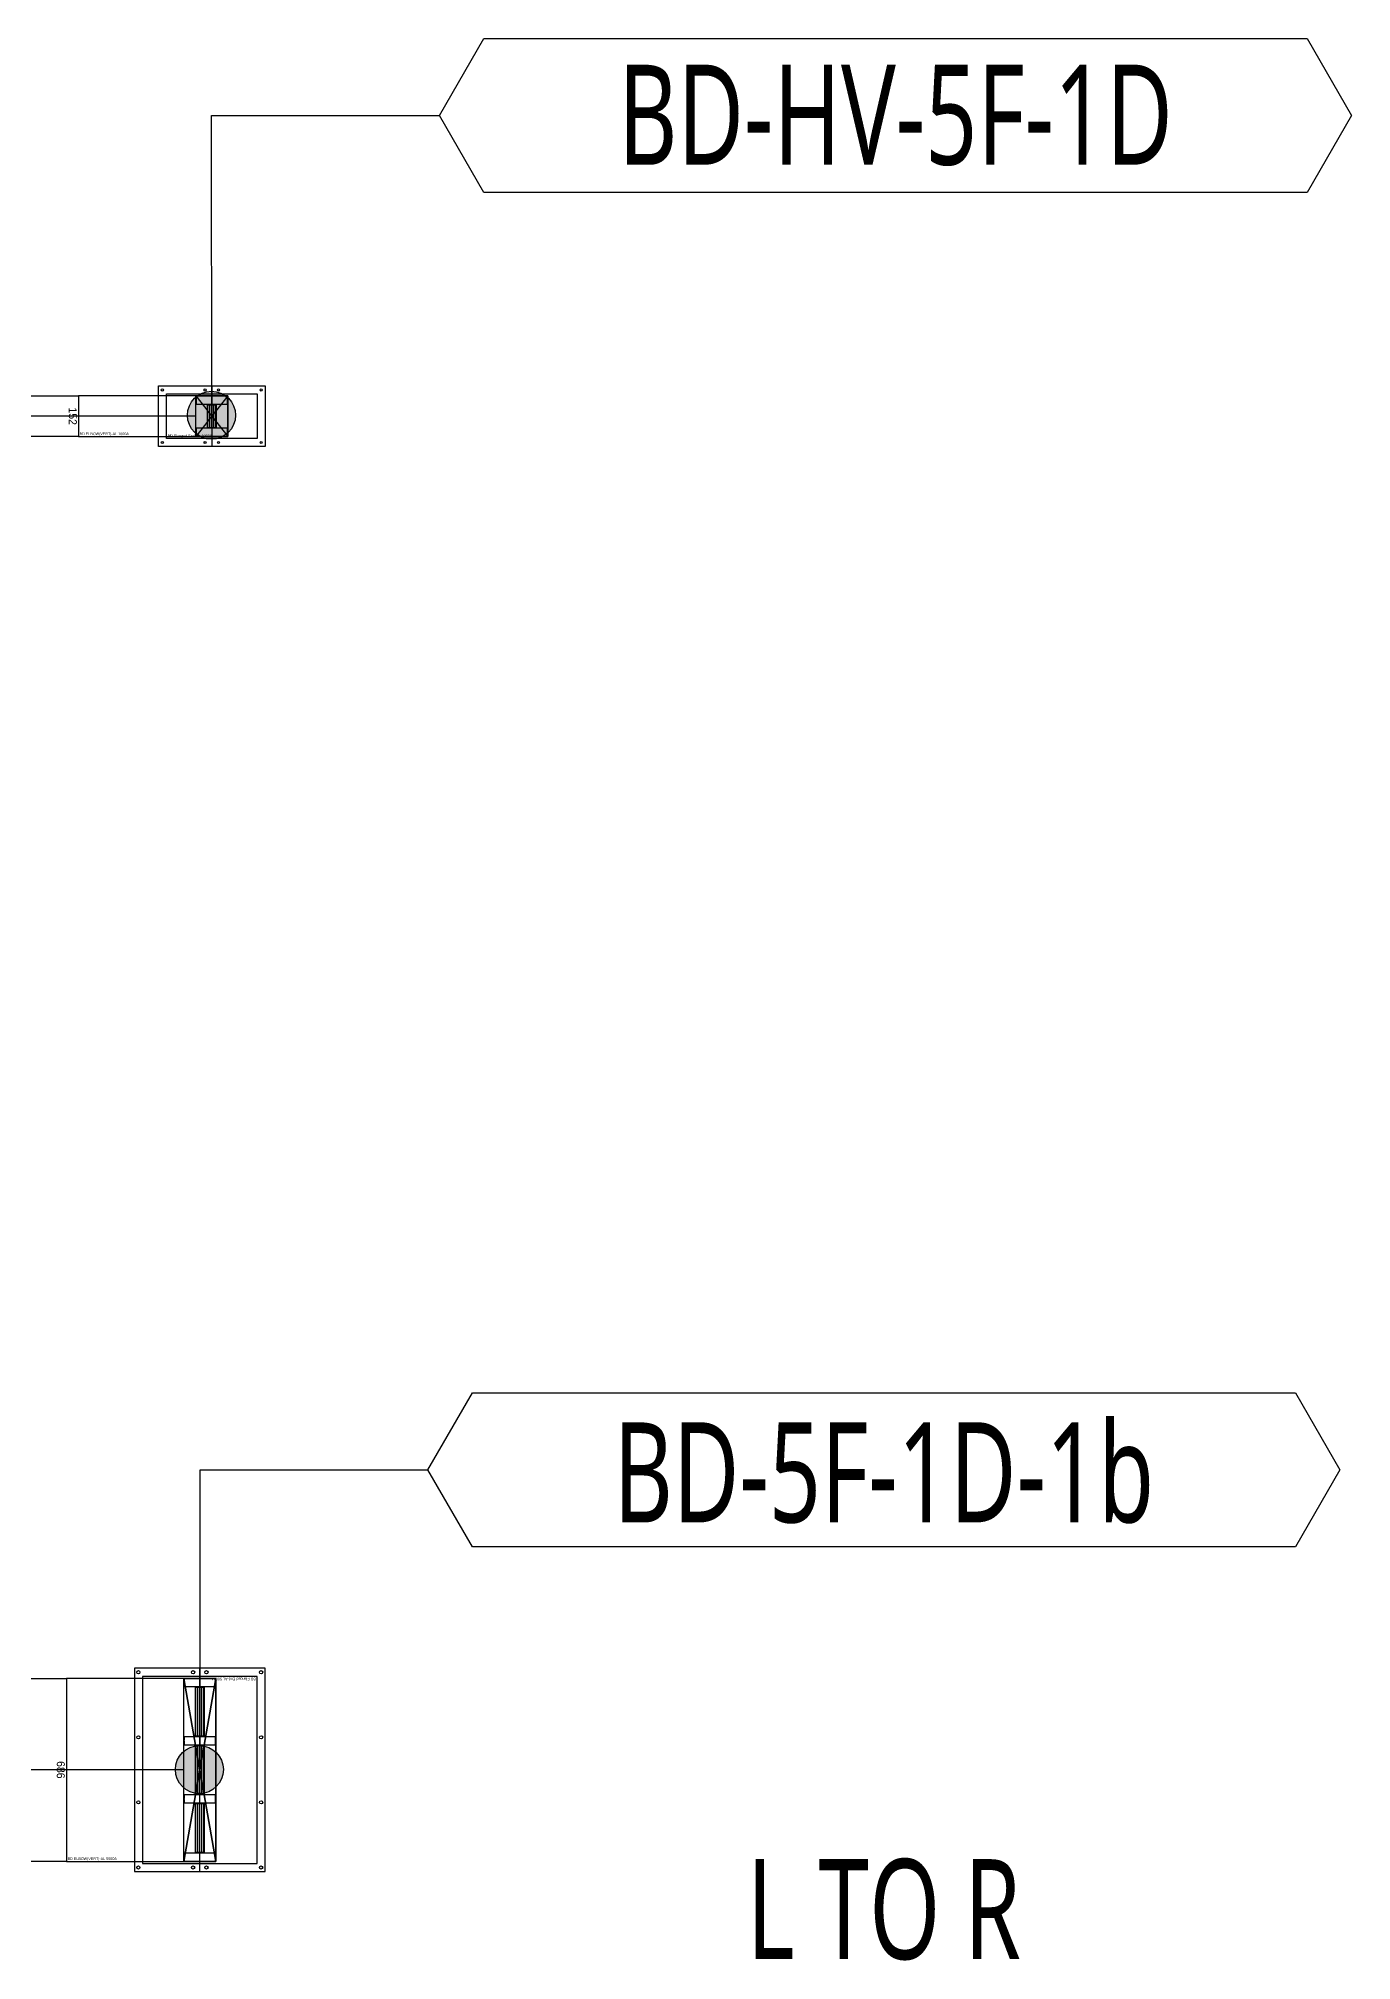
# Model space of a CAD drawing. Header units: millimetres. Extents: x 84228 to 374549, y -351975 to 847575.
# Drawn here: x 150504 to 155426, y 492740 to 499946 of the extents above; entities that cross this region are included whole.
import ezdxf
from ezdxf.enums import TextEntityAlignment as Align

# ---------------------------------------------------------------- set-up
doc = ezdxf.new("R2010")
doc.units = ezdxf.units.MM
doc.header["$LTSCALE"] = 150
doc.layers.get('Defpoints').update_dxf_attribs({"color": 150})
for name, color, linetype in [('-----27 Bus Duct_HV_IT BACK UP B', 3, 'Continuous'), ('-----27 Bus Duct_LV_380-220V_IT BACK UP', 2, 'Continuous'), ('-----99 Cable Schedule', 2, 'Continuous')]:
    doc.layers.add(name, color=color, linetype=linetype)
doc.styles.add('DH', font='malgun.ttf')
doc.styles.add('ELEC', font='Dotum.ttf')
doc.styles.get("Standard").update_dxf_attribs({"font": 'Dotum.ttf'})
doc.dimstyles.new('전기통신참고용-치수', dxfattribs={"dimscale": 15, "dimtxt": 2, "dimasz": 0, "dimexe": 0, "dimexo": 0, "dimgap": 0.4, "dimtad": 4, "dimdec": 0, "dimzin": 0, "dimdsep": 46, "dimtxsty": 'Standard', "dimblk": 'NONE', "dimcen": 0, "dimse1": 1, "dimse2": 1, "dimsd1": 1, "dimsd2": 1, "dimclrd": 8, "dimclre": 8, "dimclrt": 8, "dimadec": 0, "dimazin": 0, "dimtfac": 1, "dimtdec": 0, "dimtix": 1, "dimtmove": 2, "dimatfit": 0, "dimldrblk": 'NONE', "dimfxl": 2, "dimtolj": 1, "dimtzin": 0, "dimarcsym": 0})

# ---------------------------------------------------------------- blocks, each defined once
blk = doc.blocks.new('*U79')
at = {"color": 0}
blk.add_line((0, 381.5), (0, -381.5), dxfattribs=at)
at = {"color": 1}
for p, q in [((60, 343), (-60, -343)), ((-60, 343), (60, -343))]:
    blk.add_line(p, q, dxfattribs=at)
at = {"color": 0}
for points in [[(-245, -381.5), (245, -381.5), (245, 381.5), (-245, 381.5)], [(-215, -350.5), (215, -350.5), (215, 350.5), (-215, 350.5)]]:
    blk.add_lwpolyline(points, close=True, dxfattribs=at)
at = {"color": 1}
blk.add_lwpolyline([(60, -343), (-60, -343), (-60, 343), (60, 343)], close=True, dxfattribs=at)
for points in [[(-60, 123, -0.4142136), (-58, 125), (-17.2, 125, 0.4142136), (-16.2, 126), (-16.2, 310, 0.4142136), (-17.2, 311), (-58, 311, -0.4142136), (-60, 313), (-60, 343, -0.4142136), (-59, 342), (-59, 313, 0.4142136), (-58, 312), (58, 312, 0.4142136), (59, 313), (59, 342, -0.4142136), (60, 343), (60, 313, -0.4142136), (58, 311), (17.2, 311, 0.4142136), (16.2, 310), (16.2, 126, 0.4142136), (17.2, 125), (58, 125, -0.4142136), (60, 123), (60, 111, -0.4142136), (59, 112), (59, 123, 0.4142136), (58, 124), (-58, 124, 0.4142136), (-59, 123), (-59, 112, -0.4142136), (-60, 111), (-60, 111), (-60, 111), (-60, 111)], [(-15.2, 126), (-15.2, 310, -0.4142136), (-14.2, 311), (14.2, 311, -0.4142136), (15.2, 310), (15.2, 126, -0.4142136), (14.2, 125), (-14.2, 125, -0.4142136)], [(-14.2, 127), (-14.2, 309, -0.4142136), (-13.2, 310), (-8.85, 310, -0.4142136), (-7.85, 309), (-7.85, 127, -0.4142136), (-8.85, 126), (-13.2, 126, -0.4142136)], [(-6.85, 127), (-6.85, 309, -0.4142136), (-5.85, 310), (-1.5, 310, -0.4142136), (-0.5, 309), (-0.5, 127, -0.4142136), (-1.5, 126), (-5.85, 126, -0.4142136)], [(0.5, 127), (0.5, 309, -0.4142136), (1.5, 310), (5.85, 310, -0.4142136), (6.85, 309), (6.85, 127, -0.4142136), (5.85, 126), (1.5, 126, -0.4142136)], [(7.85, 127), (7.85, 309, -0.4142136), (8.85, 310), (13.2, 310, -0.4142136), (14.2, 309), (14.2, 127, -0.4142136), (13.2, 126), (8.85, 126, -0.4142136)], [(-60, -95, -0.4142136), (-58, -93), (-17.2, -93, 0.4142136), (-16.2, -92), (-16.2, 92, 0.4142136), (-17.2, 93), (-58, 93, -0.4142136), (-60, 95), (-60, 109, -0.4142136), (-59, 108), (-59, 95, 0.4142136), (-58, 94), (58, 94, 0.4142136), (59, 95), (59, 108, -0.4142136), (60, 109), (60, 95, -0.4142136), (58, 93), (17.2, 93, 0.4142136), (16.2, 92), (16.2, -92, 0.4142136), (17.2, -93), (58, -93, -0.4142136), (60, -95), (60, -108, -0.4142136), (59, -107), (59, -95, 0.4142136), (58, -94), (-58, -94, 0.4142136), (-59, -95), (-59, -107, -0.4142136), (-60, -108), (-60, -108), (-60, -108), (-60, -108)], [(-15.2, -92), (-15.2, 92, -0.4142136), (-14.2, 93), (14.2, 93, -0.4142136), (15.2, 92), (15.2, -92, -0.4142136), (14.2, -93), (-14.2, -93, -0.4142136)], [(-14.2, -91), (-14.2, 91, -0.4142136), (-13.2, 92), (-8.85, 92, -0.4142136), (-7.85, 91), (-7.85, -91, -0.4142136), (-8.85, -92), (-13.2, -92, -0.4142136)], [(-6.85, -91), (-6.85, 91, -0.4142136), (-5.85, 92), (-1.5, 92, -0.4142136), (-0.5, 91), (-0.5, -91, -0.4142136), (-1.5, -92), (-5.85, -92, -0.4142136)], [(0.5, -91), (0.5, 91, -0.4142136), (1.5, 92), (5.85, 92, -0.4142136), (6.85, 91), (6.85, -91, -0.4142136), (5.85, -92), (1.5, -92, -0.4142136)], [(7.85, -91), (7.85, 91, -0.4142136), (8.85, 92), (13.2, 92, -0.4142136), (14.2, 91), (14.2, -91, -0.4142136), (13.2, -92), (8.85, -92, -0.4142136)], [(-60, -313, -0.4142136), (-58, -311), (-17.2, -311, 0.4142136), (-16.2, -310), (-16.2, -126, 0.4142136), (-17.2, -125), (-58, -125, -0.4142136), (-60, -123), (-60, -110, -0.4142136), (-59, -111), (-59, -123, 0.4142136), (-58, -124), (58, -124, 0.4142136), (59, -123), (59, -111, -0.4142136), (60, -110), (60, -123, -0.4142136), (58, -125), (17.2, -125, 0.4142136), (16.2, -126), (16.2, -310, 0.4142136), (17.2, -311), (58, -311, -0.4142136), (60, -313), (60, -343, -0.4142136), (59, -342), (59, -313, 0.4142136), (58, -312), (-58, -312, 0.4142136), (-59, -313), (-59, -342, -0.4142136), (-60, -343), (-60, -343), (-60, -343), (-60, -343)], [(-15.2, -310), (-15.2, -126, -0.4142136), (-14.2, -125), (14.2, -125, -0.4142136), (15.2, -126), (15.2, -310, -0.4142136), (14.2, -311), (-14.2, -311, -0.4142136)], [(-14.2, -309), (-14.2, -127, -0.4142136), (-13.2, -126), (-8.85, -126, -0.4142136), (-7.85, -127), (-7.85, -309, -0.4142136), (-8.85, -310), (-13.2, -310, -0.4142136)], [(-6.85, -309), (-6.85, -127, -0.4142136), (-5.85, -126), (-1.5, -126, -0.4142136), (-0.5, -127), (-0.5, -309, -0.4142136), (-1.5, -310), (-5.85, -310, -0.4142136)], [(0.5, -309), (0.5, -127, -0.4142136), (1.5, -126), (5.85, -126, -0.4142136), (6.85, -127), (6.85, -309, -0.4142136), (5.85, -310), (1.5, -310, -0.4142136)], [(7.85, -309), (7.85, -127, -0.4142136), (8.85, -126), (13.2, -126, -0.4142136), (14.2, -127), (14.2, -309, -0.4142136), (13.2, -310), (8.85, -310, -0.4142136)]]:
    blk.add_lwpolyline(points, format="xyb", close=True, dxfattribs=at)
at = {"color": 0}
for centre in [(-230, 366), (-25, 366), (25, 366), (230, 366), (-230, 122), (230, 122), (-230, -122), (230, -122), (-230, -366), (-25, -366), (25, -366), (230, -366)]:
    blk.add_circle(centre, 6, dxfattribs=at)
at = {"color": 0, "style": 'ELEC'}
blk.add_text('BD Flanged End-AL 5000A', height=10, dxfattribs=at).set_placement((-210, -340.5), align=Align.MIDDLE_LEFT)
blk = doc.blocks.new('*U69')
at = {"color": 1}
for p, q in [((340, 343), (220, -343)), ((220, 343), (340, -343))]:
    blk.add_line(p, q, dxfattribs=at)
at = {"color": 0}
blk.add_lwpolyline([(-220, -343), (220, -343), (220, 343), (-220, 343)], close=True, dxfattribs=at)
blk.add_lwpolyline([(220, -343), (340, -343), (340, 343), (220, 343)], dxfattribs=at)
at = {"color": 1}
for points in [[(220, 123, -0.4142136), (222, 125), (262.8, 125, 0.4142136), (263.8, 126), (263.8, 310, 0.4142136), (262.8, 311), (222, 311, -0.4142136), (220, 313), (220, 343, -0.4142136), (221, 342), (221, 313, 0.4142136), (222, 312), (338, 312, 0.4142136), (339, 313), (339, 342, -0.4142136), (340, 343), (340, 313, -0.4142136), (338, 311), (297.2, 311, 0.4142136), (296.2, 310), (296.2, 126, 0.4142136), (297.2, 125), (338, 125, -0.4142136), (340, 123), (340, 111, -0.4142136), (339, 112), (339, 123, 0.4142136), (338, 124), (222, 124, 0.4142136), (221, 123), (221, 112, -0.4142136), (220, 111), (220, 111), (220, 111), (220, 111)], [(264.8, 126), (264.8, 310, -0.4142136), (265.8, 311), (294.2, 311, -0.4142136), (295.2, 310), (295.2, 126, -0.4142136), (294.2, 125), (265.8, 125, -0.4142136)], [(265.8, 127), (265.8, 309, -0.4142136), (266.8, 310), (271.15, 310, -0.4142136), (272.15, 309), (272.15, 127, -0.4142136), (271.15, 126), (266.8, 126, -0.4142136)], [(273.15, 127), (273.15, 309, -0.4142136), (274.15, 310), (278.5, 310, -0.4142136), (279.5, 309), (279.5, 127, -0.4142136), (278.5, 126), (274.15, 126, -0.4142136)], [(280.5, 127), (280.5, 309, -0.4142136), (281.5, 310), (285.85, 310, -0.4142136), (286.85, 309), (286.85, 127, -0.4142136), (285.85, 126), (281.5, 126, -0.4142136)], [(287.85, 127), (287.85, 309, -0.4142136), (288.85, 310), (293.2, 310, -0.4142136), (294.2, 309), (294.2, 127, -0.4142136), (293.2, 126), (288.85, 126, -0.4142136)], [(220, -95, -0.4142136), (222, -93), (262.8, -93, 0.4142136), (263.8, -92), (263.8, 92, 0.4142136), (262.8, 93), (222, 93, -0.4142136), (220, 95), (220, 109, -0.4142136), (221, 108), (221, 95, 0.4142136), (222, 94), (338, 94, 0.4142136), (339, 95), (339, 108, -0.4142136), (340, 109), (340, 95, -0.4142136), (338, 93), (297.2, 93, 0.4142136), (296.2, 92), (296.2, -92, 0.4142136), (297.2, -93), (338, -93, -0.4142136), (340, -95), (340, -108, -0.4142136), (339, -107), (339, -95, 0.4142136), (338, -94), (222, -94, 0.4142136), (221, -95), (221, -107, -0.4142136), (220, -108), (220, -108), (220, -108), (220, -108)], [(264.8, -92), (264.8, 92, -0.4142136), (265.8, 93), (294.2, 93, -0.4142136), (295.2, 92), (295.2, -92, -0.4142136), (294.2, -93), (265.8, -93, -0.4142136)], [(265.8, -91), (265.8, 91, -0.4142136), (266.8, 92), (271.15, 92, -0.4142136), (272.15, 91), (272.15, -91, -0.4142136), (271.15, -92), (266.8, -92, -0.4142136)], [(273.15, -91), (273.15, 91, -0.4142136), (274.15, 92), (278.5, 92, -0.4142136), (279.5, 91), (279.5, -91, -0.4142136), (278.5, -92), (274.15, -92, -0.4142136)], [(280.5, -91), (280.5, 91, -0.4142136), (281.5, 92), (285.85, 92, -0.4142136), (286.85, 91), (286.85, -91, -0.4142136), (285.85, -92), (281.5, -92, -0.4142136)], [(287.85, -91), (287.85, 91, -0.4142136), (288.85, 92), (293.2, 92, -0.4142136), (294.2, 91), (294.2, -91, -0.4142136), (293.2, -92), (288.85, -92, -0.4142136)], [(220, -313, -0.4142136), (222, -311), (262.8, -311, 0.4142136), (263.8, -310), (263.8, -126, 0.4142136), (262.8, -125), (222, -125, -0.4142136), (220, -123), (220, -110, -0.4142136), (221, -111), (221, -123, 0.4142136), (222, -124), (338, -124, 0.4142136), (339, -123), (339, -111, -0.4142136), (340, -110), (340, -123, -0.4142136), (338, -125), (297.2, -125, 0.4142136), (296.2, -126), (296.2, -310, 0.4142136), (297.2, -311), (338, -311, -0.4142136), (340, -313), (340, -343, -0.4142136), (339, -342), (339, -313, 0.4142136), (338, -312), (222, -312, 0.4142136), (221, -313), (221, -342, -0.4142136), (220, -343), (220, -343), (220, -343), (220, -343)], [(264.8, -310), (264.8, -126, -0.4142136), (265.8, -125), (294.2, -125, -0.4142136), (295.2, -126), (295.2, -310, -0.4142136), (294.2, -311), (265.8, -311, -0.4142136)], [(265.8, -309), (265.8, -127, -0.4142136), (266.8, -126), (271.15, -126, -0.4142136), (272.15, -127), (272.15, -309, -0.4142136), (271.15, -310), (266.8, -310, -0.4142136)], [(273.15, -309), (273.15, -127, -0.4142136), (274.15, -126), (278.5, -126, -0.4142136), (279.5, -127), (279.5, -309, -0.4142136), (278.5, -310), (274.15, -310, -0.4142136)], [(280.5, -309), (280.5, -127, -0.4142136), (281.5, -126), (285.85, -126, -0.4142136), (286.85, -127), (286.85, -309, -0.4142136), (285.85, -310), (281.5, -310, -0.4142136)], [(287.85, -309), (287.85, -127, -0.4142136), (288.85, -126), (293.2, -126, -0.4142136), (294.2, -127), (294.2, -309, -0.4142136), (293.2, -310), (288.85, -310, -0.4142136)]]:
    blk.add_lwpolyline(points, format="xyb", close=True, dxfattribs=at)
blk.add_lwpolyline([(220, 0), (-220, 0)], dxfattribs=at)
at = {"color": 0, "style": 'ELEC'}
blk.add_text('BD ELBOW(VERT)-AL 5000A', height=10, dxfattribs=at).set_placement((-215, -333), align=Align.MIDDLE_LEFT)
blk = doc.blocks.new('*D239')
at = {"layer": 'Defpoints', "color": 0, "transparency": 16777216}
for p in [(0, 5141.3), (686, 5141.3), (686, 5141.3)]:
    blk.add_point(p, dxfattribs=at)
at = {"color": 0, "transparency": 16777216, "insert": (343, 5120.3), "char_height": 30, "attachment_point": 5}
blk.add_mtext('\\A1;{\\C0;686}', dxfattribs=at)
blk = doc.blocks.new('_None')
blk = doc.blocks.new('*D240')
at = {"layer": 'Defpoints', "color": 0, "transparency": 16777216}
for p in [(686, 5141.3), (686, 5141.3), (686, 171.3)]:
    blk.add_point(p, dxfattribs=at)
at = {"color": 0, "transparency": 16777216, "insert": (665, 2656.3), "char_height": 30, "attachment_point": 5, "rotation": 90}
blk.add_mtext('\\A1;{\\C0;4970}', dxfattribs=at)
blk = doc.blocks.new('*D241')
at = {"layer": 'Defpoints', "color": 0, "transparency": 16777216}
for p in [(0, 171.3), (686, 171.3), (686, 171.3)]:
    blk.add_point(p, dxfattribs=at)
at = {"color": 0, "transparency": 16777216, "insert": (343, 192.3), "char_height": 30, "attachment_point": 5}
blk.add_mtext('\\A1;{\\C0;686}', dxfattribs=at)
blk = doc.blocks.new('*U66')
at = {"color": 1}
for p, q in [((60, 76), (-60, -76)), ((-60, 76), (60, -76))]:
    blk.add_line(p, q, dxfattribs=at)
at = {"color": 0}
blk.add_line((0, 113.5), (0, -113.5), dxfattribs=at)
for points in [[(200, -113.5), (-200, -113.5), (-200, 113.5), (200, 113.5)], [(170, -83.5), (-170, -83.5), (-170, 83.5), (170, 83.5)]]:
    blk.add_lwpolyline(points, close=True, dxfattribs=at)
at = {"color": 1}
blk.add_lwpolyline([(60, -76), (-60, -76), (-60, 76), (60, 76)], close=True, dxfattribs=at)
for points in [[(-60, -46, -0.4142136), (-58, -44), (-17.2, -44, 0.4142136), (-16.2, -43), (-16.2, 43, 0.4142136), (-17.2, 44), (-58, 44, -0.4142136), (-60, 46), (-60, 76, -0.4142136), (-59, 75), (-59, 46, 0.4142136), (-58, 45), (58, 45, 0.4142136), (59, 46), (59, 75, -0.4142136), (60, 76), (60, 46, -0.4142136), (58, 44), (17.2, 44, 0.4142136), (16.2, 43), (16.2, -43, 0.4142136), (17.2, -44), (58, -44, -0.4142136), (60, -46), (60, -76, -0.4142136), (59, -75), (59, -46, 0.4142136), (58, -45), (-58, -45, 0.4142136), (-59, -46), (-59, -75, -0.4142136), (-60, -76), (-60, -76), (-60, -76), (-60, -76)], [(-15.2, -43), (-15.2, 43, -0.4142136), (-14.2, 44), (14.2, 44, -0.4142136), (15.2, 43), (15.2, -43, -0.4142136), (14.2, -44), (-14.2, -44, -0.4142136)], [(-14.2, -42), (-14.2, 42, -0.4142136), (-13.2, 43), (-8.85, 43, -0.4142136), (-7.85, 42), (-7.85, -42, -0.4142136), (-8.85, -43), (-13.2, -43, -0.4142136)], [(-6.85, -42), (-6.85, 42, -0.4142136), (-5.85, 43), (-1.5, 43, -0.4142136), (-0.5, 42), (-0.5, -42, -0.4142136), (-1.5, -43), (-5.85, -43, -0.4142136)], [(0.5, -42), (0.5, 42, -0.4142136), (1.5, 43), (5.85, 43, -0.4142136), (6.85, 42), (6.85, -42, -0.4142136), (5.85, -43), (1.5, -43, -0.4142136)], [(7.85, -42), (7.85, 42, -0.4142136), (8.85, 43), (13.2, 43, -0.4142136), (14.2, 42), (14.2, -42, -0.4142136), (13.2, -43), (8.85, -43, -0.4142136)]]:
    blk.add_lwpolyline(points, format="xyb", close=True, dxfattribs=at)
at = {"color": 0}
for centre in [(-185, 98.5), (-25, 98.5), (25, 98.5), (185, 98.5), (-185, -98.5), (-25, -98.5), (25, -98.5), (185, -98.5)]:
    blk.add_circle(centre, 4, dxfattribs=at)
at = {"color": 0, "style": 'ELEC'}
blk.add_text('BD Flanged End-AL 1000A', height=10, dxfattribs=at).set_placement((-165, -73.5), align=Align.MIDDLE_LEFT)
blk = doc.blocks.new('*U67')
at = {"color": 1}
for p, q in [((340, 76), (220, -76)), ((220, 76), (340, -76))]:
    blk.add_line(p, q, dxfattribs=at)
at = {"color": 0}
blk.add_lwpolyline([(-220, -76), (220, -76), (220, 76), (-220, 76)], close=True, dxfattribs=at)
blk.add_lwpolyline([(220, -76), (340, -76), (340, 76), (220, 76)], dxfattribs=at)
at = {"color": 1}
for points in [[(220, -46, -0.4142136), (222, -44), (262.8, -44, 0.4142136), (263.8, -43), (263.8, 43, 0.4142136), (262.8, 44), (222, 44, -0.4142136), (220, 46), (220, 76, -0.4142136), (221, 75), (221, 46, 0.4142136), (222, 45), (338, 45, 0.4142136), (339, 46), (339, 75, -0.4142136), (340, 76), (340, 46, -0.4142136), (338, 44), (297.2, 44, 0.4142136), (296.2, 43), (296.2, -43, 0.4142136), (297.2, -44), (338, -44, -0.4142136), (340, -46), (340, -76, -0.4142136), (339, -75), (339, -46, 0.4142136), (338, -45), (222, -45, 0.4142136), (221, -46), (221, -75, -0.4142136), (220, -76), (220, -76), (220, -76), (220, -76)], [(264.8, -43), (264.8, 43, -0.4142136), (265.8, 44), (294.2, 44, -0.4142136), (295.2, 43), (295.2, -43, -0.4142136), (294.2, -44), (265.8, -44, -0.4142136)], [(265.8, -42), (265.8, 42, -0.4142136), (266.8, 43), (271.15, 43, -0.4142136), (272.15, 42), (272.15, -42, -0.4142136), (271.15, -43), (266.8, -43, -0.4142136)], [(273.15, -42), (273.15, 42, -0.4142136), (274.15, 43), (278.5, 43, -0.4142136), (279.5, 42), (279.5, -42, -0.4142136), (278.5, -43), (274.15, -43, -0.4142136)], [(280.5, -42), (280.5, 42, -0.4142136), (281.5, 43), (285.85, 43, -0.4142136), (286.85, 42), (286.85, -42, -0.4142136), (285.85, -43), (281.5, -43, -0.4142136)], [(287.85, -42), (287.85, 42, -0.4142136), (288.85, 43), (293.2, 43, -0.4142136), (294.2, 42), (294.2, -42, -0.4142136), (293.2, -43), (288.85, -43, -0.4142136)]]:
    blk.add_lwpolyline(points, format="xyb", close=True, dxfattribs=at)
blk.add_lwpolyline([(220, 0), (-220, 0)], dxfattribs=at)
at = {"color": 0, "style": 'ELEC'}
blk.add_text('BD ELBOW(VERT)-AL 1000A', height=10, dxfattribs=at).set_placement((-215, -66), align=Align.MIDDLE_LEFT)
blk = doc.blocks.new('*D183')
at = {"layer": 'Defpoints', "color": 0, "transparency": 16777216}
for p in [(0, 2289), (152, 2289), (152, 2289)]:
    blk.add_point(p, dxfattribs=at)
at = {"color": 0, "transparency": 16777216, "insert": (76, 2268), "char_height": 30, "attachment_point": 5}
blk.add_mtext('\\A1;{\\C0;152}', dxfattribs=at)
blk = doc.blocks.new('*D184')
at = {"layer": 'Defpoints', "color": 0, "transparency": 16777216}
for p in [(152, 2289), (152, 2289), (152, -2811)]:
    blk.add_point(p, dxfattribs=at)
at = {"color": 0, "transparency": 16777216, "insert": (131, -261), "char_height": 30, "attachment_point": 5, "rotation": 90}
blk.add_mtext('\\A1;{\\C0;5100}', dxfattribs=at)
blk = doc.blocks.new('*D185')
at = {"layer": 'Defpoints', "color": 0, "transparency": 16777216}
for p in [(0, -2811), (152, -2811), (152, -2811)]:
    blk.add_point(p, dxfattribs=at)
at = {"color": 0, "transparency": 16777216, "insert": (76, -2790), "char_height": 30, "attachment_point": 5}
blk.add_mtext('\\A1;{\\C0;152}', dxfattribs=at)
blk = doc.blocks.new('A$C9a0ab699')
h = blk.add_hatch(color=0)
edge = h.paths.add_edge_path()
edge.add_arc((0, 0), 64, 720, 1080, ccw=False)
at = {"color": 0}
blk.add_circle((0, 0), 64, dxfattribs=at)
blk = doc.blocks.new('*U238')
at = {"color": 1}
blk.add_line((343, 5141.3), (343, 171.3), dxfattribs=at)
at = {"color": 0}
blk.add_lwpolyline([(686, 171.3), (0, 171.3), (0, 5141.3), (686, 5141.3)], close=True, dxfattribs=at)
for base, p1, p2, override, picture, middle in [((686, 5141.3), (0, 5141.3), (686, 5141.3), {"dimtxsty": 'Standard', "dimclrd": 0, "dimclre": 0, "dimclrt": 0}, '*D239', (343, 5120.3)), ((686, 171.3), (0, 171.3), (686, 171.3), {"dimtad": 1, "dimtxsty": 'Standard', "dimclrd": 0, "dimclre": 0, "dimclrt": 0}, '*D241', (343, 192.3))]:
    dim = blk.add_linear_dim(base=base, p1=p1, p2=p2, text='{\\C0;<>}', dimstyle='전기통신참고용-치수', override=override, dxfattribs=at)
    dim.commit()
    dim.dimension.update_dxf_attribs({"geometry": picture, "text_midpoint": middle})
dim = blk.add_linear_dim(base=(686, 5141.3), p1=(686, 171.3), p2=(686, 5141.3), angle=90, text='{\\C0;<>}', dimstyle='전기통신참고용-치수', override={"dimtad": 1, "dimtxsty": 'Standard', "dimclrd": 0, "dimclre": 0, "dimclrt": 0}, dxfattribs=at)
dim.commit()
dim.dimension.update_dxf_attribs({"geometry": '*D240', "text_midpoint": (665, 2656.3)})
blk = doc.blocks.new('*U182')
at = {"color": 1}
blk.add_line((76, 2289), (76, -2811), dxfattribs=at)
at = {"color": 0}
blk.add_lwpolyline([(152, -2811), (0, -2811), (0, 2289), (152, 2289)], close=True, dxfattribs=at)
for base, p1, p2, override, picture, middle in [((152, 2289), (0, 2289), (152, 2289), {"dimtxsty": 'Standard', "dimclrd": 0, "dimclre": 0, "dimclrt": 0}, '*D183', (76, 2268)), ((152, -2811), (0, -2811), (152, -2811), {"dimtad": 1, "dimtxsty": 'Standard', "dimclrd": 0, "dimclre": 0, "dimclrt": 0}, '*D185', (76, -2790))]:
    dim = blk.add_linear_dim(base=base, p1=p1, p2=p2, text='{\\C0;<>}', dimstyle='전기통신참고용-치수', override=override, dxfattribs=at)
    dim.commit()
    dim.dimension.update_dxf_attribs({"geometry": picture, "text_midpoint": middle})
dim = blk.add_linear_dim(base=(152, 2289), p1=(152, -2811), p2=(152, 2289), angle=90, text='{\\C0;<>}', dimstyle='전기통신참고용-치수', override={"dimtad": 1, "dimtxsty": 'Standard', "dimclrd": 0, "dimclre": 0, "dimclrt": 0}, dxfattribs=at)
dim.commit()
dim.dimension.update_dxf_attribs({"geometry": '*D184', "text_midpoint": (131, -261)})

msp = doc.modelspace()

# ---------------------------------------------------------------- linework, layer by layer
at = {"layer": '-----99 Cable Schedule', "color": 1}
for points in [[(155258.8, 499946.3), (155425.6, 499657.6), (155258.8, 499368.8), (152173.8, 499368.8), (152007.1, 499657.6), (152173.8, 499946.3)], [(155215.3, 494868.5), (155382.1, 494579.7), (155215.3, 494291), (152130.3, 494291), (151963.6, 494579.7), (152130.3, 494868.5)]]:
    msp.add_lwpolyline(points, close=True, dxfattribs=at)
for points in [[(151153.6, 498530), (151153.1, 499657.6), (152007.1, 499657.6)], [(151110.1, 493452.2), (151109.6, 494579.7), (151963.6, 494579.7)]]:
    msp.add_lwpolyline(points, dxfattribs=at)

# ---------------------------------------------------------------- block references
at = {"layer": '-----27 Bus Duct_HV_IT BACK UP B'}
for name, p in [('*U66', (151153.6, 498530)), ('*U67', (150873.6, 498530))]:
    msp.add_blockref(name, p, dxfattribs=at)
at = {"layer": '-----27 Bus Duct_HV_IT BACK UP B', "rotation": 270}
msp.add_blockref('*U182', (148364.6, 498606), dxfattribs=at)
at = {"layer": '-----27 Bus Duct_LV_380-220V_IT BACK UP'}
for name, p, rotation in [('*U238', (145467.3, 493798), 270), ('*U79', (151108.6, 493455), 180)]:
    msp.add_blockref(name, p, dxfattribs=dict(at, rotation=rotation))
msp.add_blockref('*U69', (150828.6, 493455), dxfattribs=at)
at = {"layer": '-----99 Cable Schedule', "color": 1, "xscale": 1.40625, "yscale": 1.40625, "zscale": 1.40625, "rotation": 89.99999999999999}
for p in [(151152.6, 498533.6), (151107.1, 493455.8)]:
    msp.add_blockref('A$C9a0ab699', p, dxfattribs=at)

# ---------------------------------------------------------------- texts
at = {"layer": '-----99 Cable Schedule', "color": 2, "style": 'DH', "width": 0.7}
for s, p in [('BD-HV-5F-1D', (153716.3, 499657.6)), ('BD-5F-1D-1b', (153672.8, 494579.7)), ('L TO R', (153672.8, 492933))]:
    msp.add_text(s, height=375, dxfattribs=at).set_placement(p, align=Align.MIDDLE)

doc.saveas('drawing.dxf')
